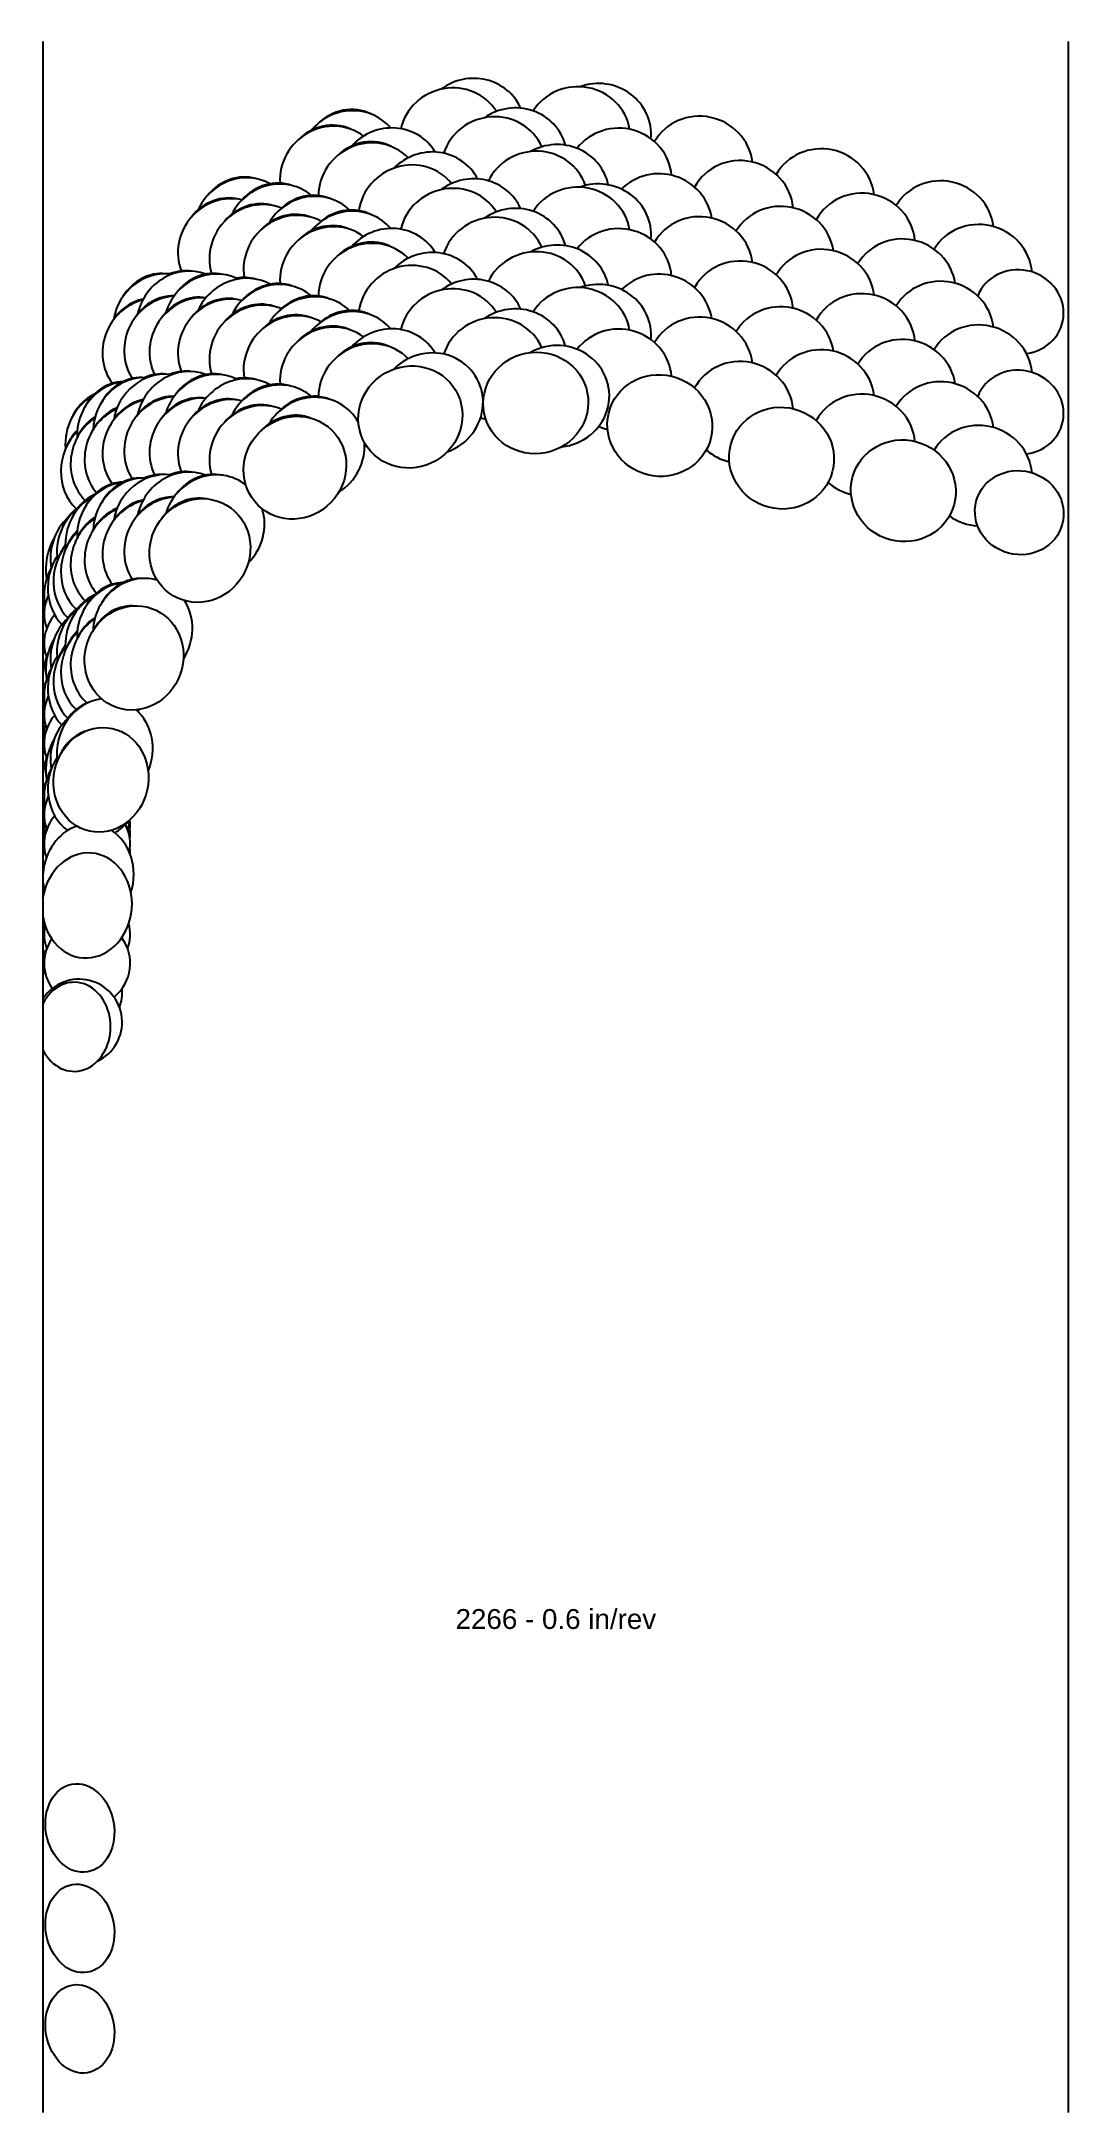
# Model space of a CAD drawing. Header units: inches. Extents: x -6.1 to 0, y -10.3 to 2.1.
import ezdxf
from ezdxf.enums import TextEntityAlignment as Align

# ---------------------------------------------------------------- set-up
doc = ezdxf.new("R2010")
doc.units = ezdxf.units.IN
doc.header["$MEASUREMENT"] = 0
for name, color, linetype, true_color in [('Blade_1', 30, 'Continuous', 0xff7f00), ('Blade_2', 7, 'Continuous', 0xcccc00), ('Blade_3', 7, 'Continuous', 0x00cc00), ('Blade_4', 7, 'Continuous', 0x00cccc), ('Blade_5', 7, 'Continuous', 0x0066cc), ('Blade_6', 190, 'Continuous', 0x7f00ff)]:
    doc.layers.add(name, color=color, linetype=linetype, true_color=true_color)
doc.layers.add('Gage_Line', color=7, linetype='Continuous')
doc.styles.get("Standard").update_dxf_attribs({"font": 'arial.ttf'})

msp = doc.modelspace()

# ---------------------------------------------------------------- linework, layer by layer
at = {"layer": 'Blade_1'}
for centre, major_axis, ratio, start_param, end_param in [((-3.931612, 1.035854), (0.271546, 0.157666), 0.961977925, 6.430057681, 8.773376361), ((-3.18271, 1.119626), (0.307971, 0.061236), 0.964649285, 6.41217157, 8.790473049), ((-2.441807, 0.984808), (0.304988, -0.074686), 0.965910678, 6.660517932, 8.901092597), ((-1.714405, 0.789999), (0.303301, -0.081269), 0.965925835, 6.682508596, 9.153250753), ((-4.621114, 0.733002), (0.218787, 0.22523), 0.953996074, 6.546027601, 8.811037215), ((-4.644253, 0.797723), (0.211251, 0.161644), 0.8920006, 0.489157359, 1.77785837), ((-0.987103, 0.595098), (0.303301, -0.081269), 0.965925835, 6.683283048, 9.153248477), ((-3.931612, 0.435854), (0.271546, 0.157666), 0.961977925, 6.430057681, 8.773376361), ((-3.18271, 0.519626), (0.307971, 0.061236), 0.964649285, 6.41217157, 8.790473049), ((-2.441807, 0.384808), (0.304988, -0.074686), 0.965910678, 6.660517932, 8.901092597), ((-0.294301, 0.464298), (0.256936, -0.068846), 0.939692639, 5.121294916, 9.317402966), ((-5.188516, 0.23831), (0.158962, 0.27079), 0.945790719, 6.720936853, 8.862542565), ((-5.222459, 0.297523), (0.168374, 0.205928), 0.881210427, 0.461655017, 1.652275322), ((-1.714405, 0.189999), (0.303301, -0.081269), 0.965925835, 6.682508596, 9.153250753), ((-4.621114, 0.133002), (0.218787, 0.22523), 0.953996074, 6.546027601, 8.811037215), ((-4.644253, 0.197723), (0.211251, 0.161644), 0.8920006, 0.489157359, 1.77785837), ((-0.987103, -0.004902), (0.303301, -0.081269), 0.965925835, 6.683283048, 9.153248477), ((-0.294301, -0.135702), (0.256936, -0.068846), 0.939692639, 5.121294916, 9.317402966), ((-5.582217, -0.403288), (0.104863, 0.295973), 0.932597637, 7.006802841, 8.925937858), ((-5.626228, -0.351016), (0.123479, 0.235603), 0.862667659, 0.789222297, 1.572191634), ((-5.188516, -0.36169), (0.158962, 0.27079), 0.945790719, 6.720936853, 8.862542565), ((-5.222459, -0.302477), (0.168374, 0.205928), 0.881210427, 0.461655017, 1.652275322), ((-4.644253, -0.402277), (0.211251, 0.161644), 0.8920006, 0.489157359, 1.77785837), ((-5.582217, -1.003288), (0.104863, 0.295973), 0.932597637, 7.006802841, 8.925937858), ((-5.626228, -0.951016), (0.123479, 0.235603), 0.862667659, 0.789222297, 1.572191634), ((-5.222459, -0.902477), (0.168374, 0.205928), 0.881210427, 0.432096114, 1.652275322), ((-5.779517, -1.13112), (0.067764, 0.306601), 0.899757896, 7.372693892, 8.894447276), ((-5.82526, -1.092618), (0.075393, 0.255092), 0.852955045, 1.148164041, 1.537401774), ((-5.626228, -1.551016), (0.123479, 0.235603), 0.862667659, 0.402213844, 1.572191634), ((-5.779517, -1.73112), (0.067764, 0.306601), 0.899757896, 7.372693892, 8.894447276), ((-5.82526, -1.692618), (0.075393, 0.255092), 0.852955045, 1.148164041, 1.537401774), ((-5.862118, -1.881683), (0.028824, 0.312674), 0.852423964, 7.641590216, 7.764368161), ((-5.862118, -1.881683), (0.028824, 0.312674), 0.852423964, 8.159046243, 8.377321457), ((-5.779517, -1.73112), (0.067764, 0.306601), 0.899757896, 4.256844692, 4.257328216), ((-5.82526, -2.292618), (0.075393, 0.255092), 0.852955045, 0.549115721, 1.537401774), ((-5.862118, -2.481683), (0.028824, 0.312674), 0.852423964, 7.641590216, 7.764368161), ((-5.862118, -2.481683), (0.028824, 0.312674), 0.852423964, 8.159046243, 8.260231282), ((-5.862118, -3.081683), (0.028824, 0.312674), 0.852423964, 1.875860936, 7.764368161), ((-5.862018, -3.428177), (0, 0.257), 1, 7.248721408, 8.477821334), ((-5.862018, -3.428177), (0, 0.257), 1, 3.815563007, 5.351903758), ((-5.939818, -3.206657), (0, 0.266), 0.819152094, 2.12585404, 2.228965298), ((-5.910218, -3.779112), (0, 0.257), 1, 3.580025437, 7.272642005), ((-5.939818, -3.806657), (0, 0.266), 0.819152094, 2.12585404, 7.298924475)]:
    msp.add_ellipse(centre, major_axis=major_axis, ratio=ratio, start_param=start_param, end_param=end_param, dxfattribs=at)
for centre, major_axis, ratio in [((-3.18271, -0.080374), (0.307971, 0.061236), 0.964649285), ((-3.931612, -0.164146), (0.271546, 0.157666), 0.961977925), ((-2.441807, -0.215192), (0.304988, -0.074686), 0.965910678), ((-1.714405, -0.410001), (0.303301, -0.081269), 0.965925835), ((-4.621114, -0.466998), (0.218787, 0.22523), 0.953996074), ((-0.987103, -0.604902), (0.303301, -0.081269), 0.965925835), ((-0.294301, -0.735702), (0.256936, -0.068846), 0.939692639), ((-5.188516, -0.96169), (0.158962, 0.27079), 0.945790719), ((-5.582217, -1.603288), (0.104863, 0.295973), 0.932597637), ((-5.779517, -2.33112), (0.067764, 0.306601), 0.899757896), ((-5.905518, -8.591667), (-0.04619, 0.261959), 0.76604451), ((-5.905518, -9.191667), (-0.04619, 0.261959), 0.76604451), ((-5.905518, -9.791667), (-0.04619, 0.261959), 0.76604451)]:
    msp.add_ellipse(centre, major_axis=major_axis, ratio=ratio, dxfattribs=at)
at = {"layer": 'Blade_2'}
for centre, major_axis, ratio, start_param, end_param in [((-3.809111, 1.113823), (0.279464, 0.143163), 0.962490068, 6.285566244, 8.184124642), ((-3.056909, 1.159775), (0.311846, 0.036713), 0.96497908, 6.369827499, 8.264763117), ((-4.513114, 0.846062), (0.224025, 0.22002), 0.959200726, 6.310584227, 8.120711273), ((-4.534222, 0.911109), (0.21645, 0.154613), 0.899997784, 0.499560305, 1.788729088), ((-3.056909, 0.559775), (0.311846, 0.036713), 0.96497908, 6.369827499, 8.264763117), ((-3.809111, 0.513823), (0.279464, 0.143163), 0.962490068, 6.285566244, 8.184124642), ((-5.104715, 0.380714), (0.170151, 0.263903), 0.946305093, 6.423239449, 8.147286495), ((-5.136959, 0.441046), (0.176292, 0.199191), 0.881689671, 0.440269262, 1.673567176), ((-4.513114, 0.246062), (0.224025, 0.22002), 0.959200726, 6.310584227, 8.120711273), ((-4.534222, 0.311109), (0.21645, 0.154613), 0.899997784, 0.499560305, 1.788729088), ((-3.056909, -0.040225), (0.311846, 0.036713), 0.96497908, 4.693442802, 8.264763117), ((-3.809111, -0.086177), (0.279464, 0.143163), 0.962490068, 4.572350741, 8.184124642), ((-5.530317, -0.240201), (0.109489, 0.294293), 0.938407609, 6.617811968, 8.189606399), ((-5.572528, -0.186885), (0.129501, 0.232348), 0.871204541, 0.404143883, 1.574072102), ((-5.104715, -0.219286), (0.170151, 0.263903), 0.946305093, 6.423239449, 8.147286495), ((-5.136959, -0.158954), (0.176292, 0.199191), 0.881689671, 0.440269262, 1.673567176), ((-4.513114, -0.353938), (0.224025, 0.22002), 0.959200726, 6.018875557, 8.120711273), ((-4.534222, -0.288891), (0.21645, 0.154613), 0.899997784, 0.499560305, 1.788729088), ((-4.513114, -0.353938), (0.224025, 0.22002), 0.959200726, 4.48246385, 5.609150955), ((-5.104715, -0.819286), (0.170151, 0.263903), 0.946305093, 6.201214299, 8.147286495), ((-5.136959, -0.758954), (0.176292, 0.199191), 0.881689671, 0.440269262, 1.673567176), ((-5.530317, -0.840201), (0.109489, 0.294293), 0.938407609, 6.617811968, 8.189606399), ((-5.572528, -0.786885), (0.129501, 0.232348), 0.871204541, 0.404143883, 1.574072102), ((-5.756417, -0.959055), (0.073564, 0.305261), 0.906770306, 7.147202681, 8.26040302), ((-5.802816, -0.917779), (0.083874, 0.252431), 0.853103746, 0.846018799, 1.541712651), ((-5.104715, -0.819286), (0.170151, 0.263903), 0.946305093, 4.485746762, 5.61150107), ((-5.530317, -1.440201), (0.109489, 0.294293), 0.938407609, 6.366364316, 8.189606399), ((-5.572528, -1.386885), (0.129501, 0.232348), 0.871204541, 0.404143883, 1.574072102), ((-5.756417, -1.559055), (0.073564, 0.305261), 0.906770306, 7.147202681, 8.26040302), ((-5.802816, -1.517779), (0.083874, 0.252431), 0.853103746, 0.846018799, 1.541712651), ((-5.530317, -1.440201), (0.109489, 0.294293), 0.938407609, 4.475701645, 5.66107967), ((-5.855118, -1.707569), (0.035765, 0.311957), 0.860929058, 7.516476685, 7.897829507), ((-5.855118, -1.707569), (0.035765, 0.311957), 0.860929058, 8.074910027, 8.236707586), ((-5.756417, -2.159055), (0.073564, 0.305261), 0.906770306, 6.606583511, 8.26040302), ((-5.802816, -2.117779), (0.083874, 0.252431), 0.853103746, 0.506613334, 1.541712651), ((-5.756417, -2.159055), (0.073564, 0.305261), 0.906770306, 4.53045173, 5.830152008), ((-5.862018, -2.053593), (0, 0.257), 1, 7.643050323, 7.973819068), ((-5.855118, -2.307569), (0.035765, 0.311957), 0.860929058, 7.516476685, 7.897829507), ((-5.855118, -2.307569), (0.035765, 0.311957), 0.860929058, 8.074910027, 8.236707586), ((-5.855118, -2.907569), (0.035765, 0.311957), 0.860929058, 6.671837516, 7.897829507), ((-5.862018, -2.653593), (0, 0.257), 1, 7.751956705, 7.973819068), ((-5.855118, -2.907569), (0.035765, 0.311957), 0.860929058, 4.496368416, 5.88027771), ((-5.862018, -2.653593), (0, 0.257), 1, 4.592552, 4.814414363), ((-5.855118, -2.907569), (0.035765, 0.311957), 0.860929058, 8.074910027, 8.236707586), ((-5.862018, -3.253593), (0, 0.257), 1, 7.643050323, 8.200534679), ((-5.862018, -3.253593), (0, 0.257), 1, 4.36583639, 4.964716028), ((-5.9102, -3.604078), (0, 0.257), 1, 7.223896302, 7.27276956), ((-5.939818, -3.631623), (0, 0.266), 0.819152094, 0.933953406, 1.015739168), ((-5.9102, -3.604078), (0, 0.257), 1, 4.364802569, 4.807759514)]:
    msp.add_ellipse(centre, major_axis=major_axis, ratio=ratio, start_param=start_param, end_param=end_param, dxfattribs=at)
at = {"layer": 'Blade_3'}
for centre, major_axis, ratio, start_param, end_param in [((-3.43481, 1.325183), (0.29905, 0.095735), 0.96387861, 6.384411348, 8.816124674), ((-4.171313, 1.167033), (0.253945, 0.184684), 0.960900586, 6.423199984, 8.805268495), ((-4.186807, 1.234242), (0.234731, 0.125129), 0.901592725, 0.54024309, 1.875813794), ((-2.684008, 1.257565), (0.311527, -0.039335), 0.965697439, 6.486475584, 8.90761674), ((-1.956906, 1.063232), (0.303301, -0.081269), 0.965925835, 6.626206121, 9.194326459), ((-4.826615, 0.795868), (0.197353, 0.244229), 0.952855225, 6.56524536, 8.849136901), ((-4.853374, 0.8588), (0.197139, 0.178584), 0.890933885, 0.466733946, 1.726878366), ((-1.229504, 0.868332), (0.303301, -0.081269), 0.965925835, 6.626122547, 9.194716878), ((-3.43481, 0.725183), (0.29905, 0.095735), 0.96387861, 6.384411348, 8.816124674), ((-0.530202, 0.684931), (0.303301, -0.081269), 0.953716966, 6.61533757, 9.163678894), ((-4.171313, 0.567033), (0.253945, 0.184684), 0.960900586, 6.423199984, 8.805268495), ((-4.186807, 0.634242), (0.234731, 0.125129), 0.901592725, 0.54024309, 1.875813794), ((-2.684008, 0.657565), (0.311527, -0.039335), 0.965697439, 6.486475584, 8.90761674), ((-1.956906, 0.463232), (0.303301, -0.081269), 0.965925835, 6.626206121, 9.194326459), ((-5.341116, 0.246467), (0.136438, 0.282809), 0.944826859, 6.765314893, 8.900631508), ((-5.378347, 0.303308), (0.152142, 0.218194), 0.880312375, 0.522468741, 1.612454301), ((-4.826615, 0.195868), (0.197353, 0.244229), 0.952855225, 6.56524536, 8.849136901), ((-4.853374, 0.2588), (0.197139, 0.178584), 0.890933885, 0.466733946, 1.726878366), ((-1.229504, 0.268332), (0.303301, -0.081269), 0.965925835, 6.626122547, 9.194716878), ((-3.43481, 0.125183), (0.29905, 0.095735), 0.96387861, 6.384411348, 8.816124674), ((-2.684008, 0.057565), (0.311527, -0.039335), 0.965697439, 6.486475584, 8.90761674), ((-0.530202, 0.084931), (0.303301, -0.081269), 0.953716966, 6.61533757, 9.163678894), ((-4.171313, -0.032967), (0.253945, 0.184684), 0.960900586, 6.423199984, 8.805268495), ((-4.186807, 0.034242), (0.234731, 0.125129), 0.901592725, 0.54024309, 1.875813794), ((-1.956906, -0.136768), (0.303301, -0.081269), 0.965925835, 6.626206121, 9.194326459), ((-5.341116, -0.353533), (0.136438, 0.282809), 0.944826859, 6.765314893, 8.900631508), ((-5.378347, -0.296692), (0.152142, 0.218194), 0.880312375, 0.522468741, 1.612454301), ((-4.826615, -0.404132), (0.197353, 0.244229), 0.952855225, 6.56524536, 8.849136901), ((-4.853374, -0.3412), (0.197139, 0.178584), 0.890933885, 0.466733946, 1.726878366), ((-1.229504, -0.331668), (0.303301, -0.081269), 0.965925835, 6.626122547, 9.194716878), ((-5.668117, -0.431709), (0.089284, 0.301039), 0.926274874, 7.124920751, 8.955484295), ((-5.715309, -0.382054), (0.109028, 0.242629), 0.853659562, 0.921286582, 1.57207181), ((-3.43481, 0.125183), (0.29905, 0.095735), 0.96387861, 4.162111337, 4.26293294), ((-2.684008, 0.057565), (0.311527, -0.039335), 0.965697439, 4.433243348, 4.608983237), ((-0.530202, -0.515069), (0.303301, -0.081269), 0.953716966, 6.61533757, 9.163678894), ((-4.171313, -0.032967), (0.253945, 0.184684), 0.960900586, 3.992361149, 4.034142965), ((-1.956906, -0.136768), (0.303301, -0.081269), 0.965925835, 4.241561676, 4.741847335), ((-1.229504, -0.331668), (0.303301, -0.081269), 0.965925835, 4.241777476, 4.74151229), ((-5.341116, -0.953533), (0.136438, 0.282809), 0.944826859, 6.765314893, 8.900631508), ((-5.378347, -0.896692), (0.152142, 0.218194), 0.880312375, 0.522468741, 1.612454301), ((-5.668117, -1.031709), (0.089284, 0.301039), 0.926274874, 7.124920751, 8.955484295), ((-5.715309, -0.982054), (0.109028, 0.242629), 0.853659562, 0.921286582, 1.57207181), ((-0.530202, -0.515069), (0.303301, -0.081269), 0.953716966, 4.342172525, 4.921671105), ((-5.817818, -1.171678), (0.055535, 0.30905), 0.884975456, 7.416479443, 8.850979044), ((-5.862018, -1.515042), (0, 0.257), 1, 7.137606298, 8.180618071), ((-5.668117, -1.631709), (0.089284, 0.301039), 0.926274874, 7.124920751, 9.002626815), ((-5.715309, -1.582054), (0.109028, 0.242629), 0.853659562, 0.921286582, 1.57207181), ((-5.817818, -1.771678), (0.055535, 0.30905), 0.884975456, 7.416479443, 8.850979044), ((-5.939818, -1.890522), (0, 0.266), 0.819152094, 7.296178152, 7.298924475), ((-5.862018, -2.115042), (0, 0.257), 1, 7.137606298, 8.180618071), ((-5.668117, -1.631709), (0.089284, 0.301039), 0.926274874, 3.815370739, 3.87218925), ((-5.939818, -1.890522), (0, 0.266), 0.819152094, 8.409039347, 8.461137727), ((-5.817818, -2.371678), (0.055535, 0.30905), 0.884975456, 7.416479443, 9.006855944), ((-5.939818, -2.490522), (0, 0.266), 0.819152094, 7.296178152, 7.298924475), ((-5.862018, -2.715042), (0, 0.257), 1, 7.137606298, 8.180618071), ((-5.817818, -2.371678), (0.055535, 0.30905), 0.884975456, 3.79193848, 4.143867962), ((-5.862018, -2.715042), (0, 0.257), 1, 4.5177422, 5.187115874), ((-5.939818, -2.490522), (0, 0.266), 0.819152094, 8.409039347, 8.461137727), ((-5.939818, -3.090522), (0, 0.266), 0.819152094, 7.296178152, 7.298924475), ((-5.939818, -3.090522), (0, 0.266), 0.819152094, 8.409039347, 8.461137727)]:
    msp.add_ellipse(centre, major_axis=major_axis, ratio=ratio, start_param=start_param, end_param=end_param, dxfattribs=at)
at = {"layer": 'Blade_4'}
for centre, major_axis, ratio, start_param, end_param in [((-3.30881, 1.378096), (0.30396, 0.078768), 0.964282153, 6.291281206, 8.222835748), ((-4.052512, 1.256691), (0.26625, 0.166455), 0.961950472, 6.263664264, 8.14417355), ((-4.725714, 0.919538), (0.208213, 0.235039), 0.95342318, 6.307943051, 8.128808198), ((-4.750671, 0.983391), (0.204344, 0.170293), 0.891464934, 0.477649508, 1.751932318), ((-3.30881, 0.778096), (0.30396, 0.078768), 0.964282153, 6.291281206, 8.222835748), ((-4.052512, 0.656691), (0.26625, 0.166455), 0.961950472, 6.263664264, 8.14417355), ((-5.267316, 0.396793), (0.147694, 0.277097), 0.945296374, 6.408070425, 8.147314791), ((-5.302925, 0.45484), (0.160302, 0.212272), 0.880749833, 0.424577521, 0.979935782), ((-4.725714, 0.319538), (0.208213, 0.235039), 0.95342318, 6.307943051, 8.128808198), ((-4.750671, 0.383391), (0.204344, 0.170293), 0.891464934, 0.477649508, 1.751932318), ((-3.30881, 0.178096), (0.30396, 0.078768), 0.964282153, 6.291281206, 8.222835748), ((-4.052512, 0.056691), (0.26625, 0.166455), 0.961950472, 6.263664264, 8.14417355), ((-5.628117, -0.26389), (0.09399, 0.299603), 0.932288591, 6.68198679, 8.219981788), ((-5.67358, -0.213066), (0.115081, 0.239817), 0.862381788, 0.405896355, 1.55652453), ((-5.267316, -0.203207), (0.147694, 0.277097), 0.945296374, 6.408070425, 8.147314791), ((-5.302925, -0.14516), (0.160302, 0.212272), 0.880749833, 0.424577521, 0.979935782), ((-4.725714, -0.280462), (0.208213, 0.235039), 0.95342318, 6.307943051, 8.128808198), ((-4.750671, -0.216609), (0.204344, 0.170293), 0.891464934, 0.477649508, 1.751932318), ((-5.267316, -0.803207), (0.147694, 0.277097), 0.945296374, 6.408070425, 8.147314791), ((-5.302925, -0.74516), (0.160302, 0.212272), 0.880749833, 0.424577521, 0.979935782), ((-5.628117, -0.86389), (0.09399, 0.299603), 0.932288591, 6.68198679, 8.219981788), ((-5.67358, -0.813066), (0.115081, 0.239817), 0.862381788, 0.405896355, 1.55652453), ((-5.800017, -0.998696), (0.061783, 0.307862), 0.892492233, 7.177523125, 8.255653801), ((-5.862018, -1.340208), (0, 0.257), 1, 7.409295677, 8.201051852), ((-5.628117, -1.46389), (0.09399, 0.299603), 0.932288591, 6.68198679, 8.219981788), ((-5.67358, -1.413066), (0.115081, 0.239817), 0.862381788, 0.405896355, 1.55652453), ((-5.800017, -1.598696), (0.061783, 0.307862), 0.892492233, 7.177523125, 8.255653801), ((-5.9102, -1.686343), (0, 0.257), 1, 7.226274624, 7.27276956), ((-5.939818, -1.713888), (0, 0.266), 0.819152094, 0.938711915, 1.015739168), ((-5.862018, -1.940208), (0, 0.257), 1, 7.409295677, 8.201051852), ((-5.800017, -2.198696), (0.061783, 0.307862), 0.892492233, 7.177523125, 8.255653801), ((-5.9102, -2.286343), (0, 0.257), 1, 7.226274624, 7.27276956), ((-5.939818, -2.313888), (0, 0.266), 0.819152094, 0.938711915, 1.015739168), ((-5.862018, -2.540208), (0, 0.257), 1, 7.409295677, 8.201051852), ((-5.862018, -2.540208), (0, 0.257), 1, 4.365319216, 4.593816509), ((-5.9102, -2.886343), (0, 0.257), 1, 7.226274624, 7.276005632), ((-5.939818, -2.913888), (0, 0.266), 0.819152094, 0.938711915, 1.015739168)]:
    msp.add_ellipse(centre, major_axis=major_axis, ratio=ratio, start_param=start_param, end_param=end_param, dxfattribs=at)
at = {"layer": 'Blade_5'}
for centre, major_axis, ratio, start_param, end_param in [((-3.685311, 1.497266), (0.286738, 0.127974), 0.962978552, 6.416627709, 8.790717249), ((-2.931609, 1.505313), (0.313783, 0.011681), 0.965265946, 6.407226624, 8.835000781), ((-2.199307, 1.328233), (0.303301, -0.081269), 0.965925835, 6.654009797, 9.170788874), ((-4.401913, 1.265287), (0.234367, 0.20897), 0.959773847, 6.478290562, 8.783289669), ((-4.421175, 1.3311), (0.222882, 0.145189), 0.900535532, 0.512558294, 1.816702527), ((-1.472004, 1.133332), (0.303301, -0.081269), 0.965925835, 6.65409231, 9.173966234), ((-0.759102, 0.942331), (0.303301, -0.081269), 0.965925835, 6.654483708, 9.152340079), ((-5.016415, 0.830374), (0.175121, 0.260631), 0.951749683, 6.631604275, 8.829009275), ((-5.04669, 0.891325), (0.182066, 0.193928), 0.889900194, 0.446833543, 1.679908827), ((-3.685311, 0.897266), (0.286738, 0.127974), 0.962978552, 6.416627709, 8.790717249), ((-2.931609, 0.905313), (0.313783, 0.011681), 0.965265946, 6.407226624, 8.835000781), ((-4.401913, 0.665287), (0.234367, 0.20897), 0.959773847, 6.478290562, 8.783289669), ((-4.421175, 0.7311), (0.222882, 0.145189), 0.900535532, 0.512558294, 1.816702527), ((-2.199307, 0.728233), (0.303301, -0.081269), 0.965925835, 6.654009797, 9.170788874), ((-1.472004, 0.533332), (0.303301, -0.081269), 0.965925835, 6.65409231, 9.173966234), ((-3.685311, 0.297266), (0.286738, 0.127974), 0.962978552, 6.416627709, 8.790717249), ((-2.931609, 0.305313), (0.313783, 0.011681), 0.965265946, 6.407226624, 8.835000781), ((-0.759102, 0.342331), (0.303301, -0.081269), 0.965925835, 6.654483708, 9.152340079), ((-5.472817, 0.231836), (0.120597, 0.289918), 0.938787868, 6.895028924, 8.905568214), ((-5.513501, 0.286505), (0.137877, 0.227478), 0.871557572, 0.66571859, 1.591096751), ((-5.016415, 0.230374), (0.175121, 0.260631), 0.951749683, 6.631604275, 8.829009275), ((-5.04669, 0.291325), (0.182066, 0.193928), 0.889900194, 0.446833543, 1.679908827), ((-4.401913, 0.065287), (0.234367, 0.20897), 0.959773847, 6.478290562, 8.783289669), ((-4.421175, 0.1311), (0.222882, 0.145189), 0.900535532, 0.512558294, 1.816702527), ((-2.199307, 0.128233), (0.303301, -0.081269), 0.965925835, 6.654009797, 9.170788874), ((-1.472004, -0.066668), (0.303301, -0.081269), 0.965925835, 6.65409231, 9.173966234), ((-0.759102, -0.257669), (0.303301, -0.081269), 0.965925835, 6.654483708, 9.152340079), ((-5.472817, -0.368164), (0.120597, 0.289918), 0.938787868, 6.895028924, 8.905568214), ((-5.513501, -0.313495), (0.137877, 0.227478), 0.871557572, 0.66571859, 1.591096751), ((-5.016415, -0.369626), (0.175121, 0.260631), 0.951749683, 6.631604275, 8.829009275), ((-5.04669, -0.308675), (0.182066, 0.193928), 0.889900194, 0.446833543, 1.679908827), ((-5.777481, -0.431769), (0.092266, 0.249486), 0.853267113, 1.077355716, 1.545957094), ((-5.730617, -0.475828), (0.07904, 0.303889), 0.913524557, 7.284817651, 8.946022323), ((-5.472817, -0.968164), (0.120597, 0.289918), 0.938787868, 6.895028924, 8.905568214), ((-5.513501, -0.913495), (0.137877, 0.227478), 0.871557572, 0.66571859, 1.591096751), ((-5.730617, -1.075828), (0.07904, 0.303889), 0.913524557, 7.284817651, 8.946022323), ((-5.777481, -1.031769), (0.092266, 0.249486), 0.853267113, 1.077355716, 1.545957094), ((-5.845318, -1.221997), (0.042508, 0.311109), 0.869191689, 7.451212254, 8.195632798), ((-5.730617, -1.675828), (0.07904, 0.303889), 0.913524557, 7.284817651, 8.946022323), ((-5.777481, -1.631769), (0.092266, 0.249486), 0.853267113, 1.077355716, 1.545957094), ((-5.845318, -1.821997), (0.042508, 0.311109), 0.869191689, 7.451212254, 8.195632798), ((-5.730617, -1.675828), (0.07904, 0.303889), 0.913524557, 4.044441231, 4.081163177), ((-5.939818, -1.944822), (0, 0.266), 0.819152094, 2.12585404, 2.180914532), ((-5.845318, -2.421997), (0.042508, 0.311109), 0.869191689, 7.451212254, 8.195632798), ((-5.939818, -2.544822), (0, 0.266), 0.819152094, 2.12585404, 2.180914532), ((-5.862018, -2.767393), (0, 0.257), 1, 4.675916621, 4.814416319), ((-5.939818, -3.144822), (0, 0.266), 0.819152094, 2.12585404, 2.216485564)]:
    msp.add_ellipse(centre, major_axis=major_axis, ratio=ratio, start_param=start_param, end_param=end_param, dxfattribs=at)
at = {"layer": 'Blade_6'}
for centre, major_axis, ratio, start_param, end_param in [((-3.560411, 1.554418), (0.293276, 0.112183), 0.963442963, 6.331613276, 8.140126047), ((-2.807208, 1.524575), (0.313699, -0.01374), 0.965507172, 6.239818508, 8.260436877), ((-4.287913, 1.358909), (0.24437, 0.197179), 0.960341459, 6.308977225, 8.06008553), ((-4.3053, 1.425444), (0.228993, 0.135345), 0.901068113, 0.526122396, 1.845758672), ((-4.923615, 0.955526), (0.186331, 0.252739), 0.952294954, 6.408919045, 8.078005667), ((-4.952141, 1.017494), (0.189722, 0.186445), 0.890410027, 0.456428135, 1.702895934), ((-3.560411, 0.954418), (0.293276, 0.112183), 0.963442963, 6.331613276, 8.140126047), ((-2.807208, 0.924575), (0.313699, -0.01374), 0.965507172, 6.239818508, 8.260436877), ((-4.287913, 0.758909), (0.24437, 0.197179), 0.960341459, 6.308977225, 8.06008553), ((-4.3053, 0.825444), (0.228993, 0.135345), 0.901068113, 0.526122396, 1.747794315), ((-5.409716, 0.380858), (0.131688, 0.285051), 0.939201588, 6.603040709, 8.139348601), ((-5.448843, 0.436831), (0.146147, 0.222254), 0.871941661, 0.414110542, 1.609048016), ((-4.923615, 0.355526), (0.186331, 0.252739), 0.952294954, 6.408919045, 8.078005667), ((-4.952141, 0.417494), (0.189722, 0.186445), 0.890410027, 0.456428135, 0.927193923), ((-3.560411, 0.354418), (0.293276, 0.112183), 0.963442963, 6.331613276, 8.140126047), ((-2.807208, 0.324575), (0.313699, -0.01374), 0.965507172, 6.239818508, 8.260436877), ((-4.287913, 0.158909), (0.24437, 0.197179), 0.960341459, 6.308977225, 8.06008553), ((-4.3053, 0.225444), (0.228993, 0.135345), 0.901068113, 0.526122396, 1.747794315), ((-5.409716, -0.219142), (0.131688, 0.285051), 0.939201588, 6.603040709, 8.139348601), ((-5.448843, -0.163169), (0.146147, 0.222254), 0.871941661, 0.414110542, 0.933346995), ((-4.923615, -0.244474), (0.186331, 0.252739), 0.952294954, 6.408919045, 8.078005667), ((-4.952141, -0.182506), (0.189722, 0.186445), 0.890410027, 0.456428135, 0.927193923), ((-5.702017, -0.313111), (0.084283, 0.302477), 0.920021265, 7.029884657, 8.239258595), ((-5.749143, -0.266253), (0.100653, 0.246221), 0.853447417, 0.74802771, 1.550404786), ((-5.409716, -0.819142), (0.131688, 0.285051), 0.939201588, 6.603040709, 8.139348601), ((-5.448843, -0.763169), (0.146147, 0.222254), 0.871941661, 0.414110542, 0.933346995), ((-5.702017, -0.913111), (0.084283, 0.302477), 0.920021265, 7.029884657, 8.239258595), ((-5.749143, -0.866253), (0.100653, 0.246221), 0.853447417, 0.74802771, 1.550404786), ((-5.832918, -1.056733), (0.049136, 0.310132), 0.877206973, 7.409638471, 8.230534625), ((-5.749143, -1.466253), (0.100653, 0.246221), 0.853447417, 0.74802771, 1.550404786), ((-5.702017, -1.513111), (0.084283, 0.302477), 0.920021265, 7.029884657, 8.239258595), ((-5.832918, -1.656733), (0.049136, 0.310132), 0.877206973, 7.409638471, 8.230534625), ((-5.832918, -2.256733), (0.049136, 0.310132), 0.877206973, 7.409638471, 8.230534625), ((-5.862018, -2.601243), (0, 0.257), 1, 7.73495588, 8.077230529), ((-5.862018, -2.601243), (0, 0.257), 1, 4.489140539, 4.831781247)]:
    msp.add_ellipse(centre, major_axis=major_axis, ratio=ratio, start_param=start_param, end_param=end_param, dxfattribs=at)
at = {"layer": 'Gage_Line'}
for p, q in [((-6.125, -10.291667), (-6.125, 2.07895)), ((0, -10.291667), (0, 2.07895))]:
    msp.add_line(p, q, dxfattribs=at)

# ---------------------------------------------------------------- texts
msp.add_text('2266 - 0.6 in/rev', height=0.11875).set_placement((-3.0625, -7.34375), align=Align.MIDDLE_CENTER)

doc.saveas('drawing.dxf')
